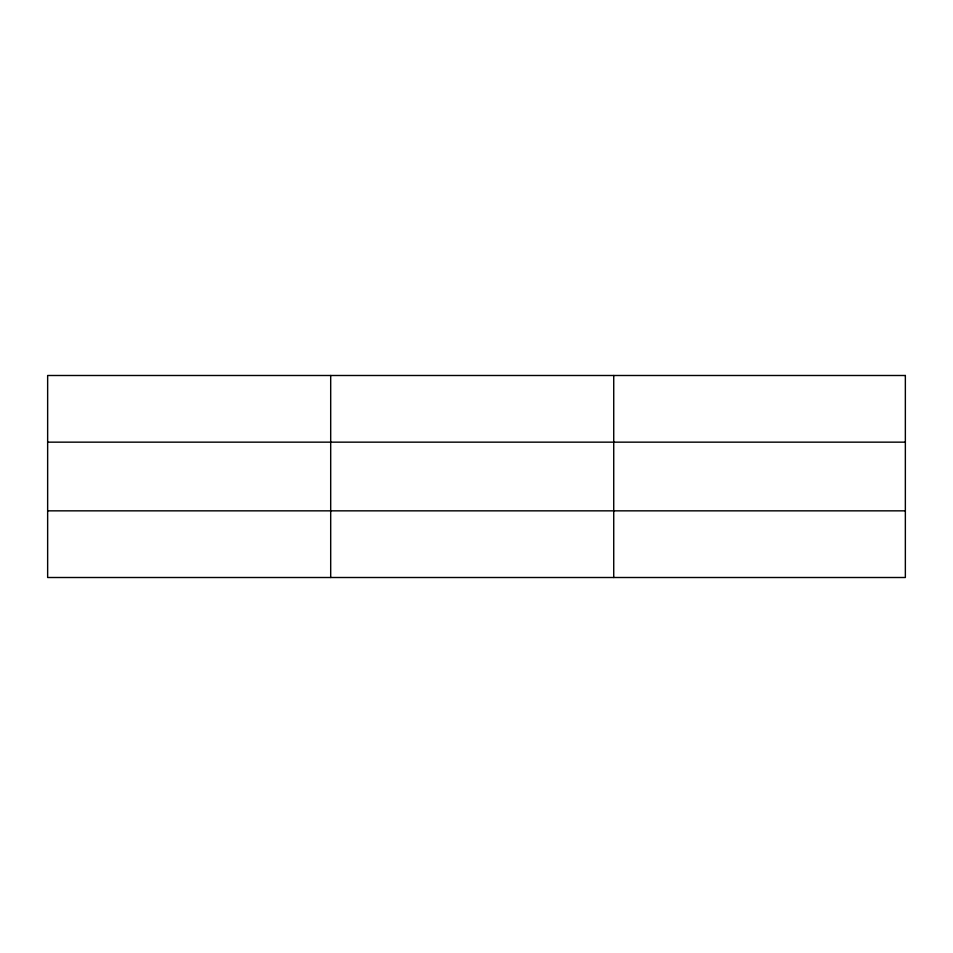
<?xml version="1.0" encoding="UTF-8"?>
<svg xmlns="http://www.w3.org/2000/svg" width="953" height="953" viewBox="0 0 953 953"><rect width="100%" height="100%" fill="white"/><g stroke="black" fill="none" stroke-linecap="round" stroke-linejoin="round"><path stroke-width="1.43" d="M330.691 375.494L330.691 577.506M613.732 375.494L613.732 577.506M47.65 442.156L905.35 442.156M47.65 510.844L905.35 510.844M905.35 375.494L905.35 577.506L47.65 577.506L47.65 375.494L905.35 375.494"/></g></svg>
